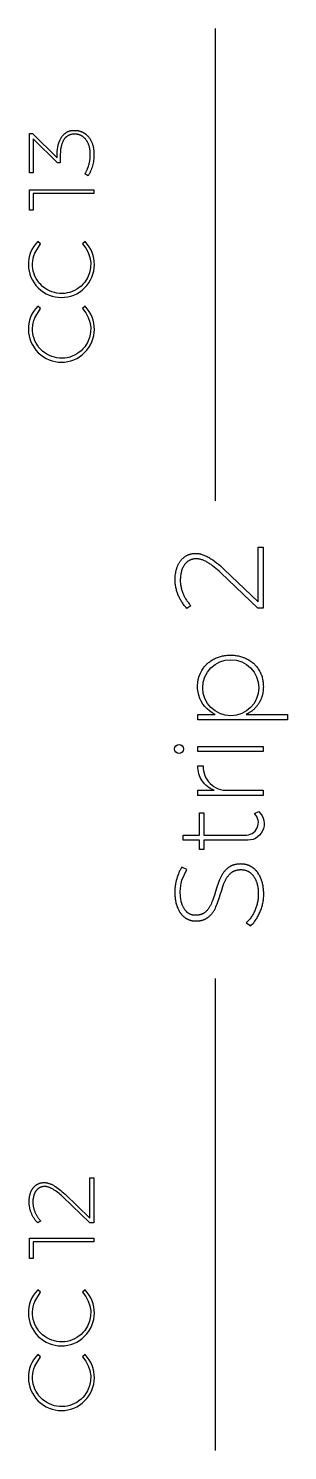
# Model space of a CAD drawing. Header units: millimetres. Extents: x 392 to 1349, y 886 to 1236.
# Drawn here: x 1041.53 to 1050.34, y 1042.16 to 1090.52 of the extents above; entities that cross this region are included whole.
import ezdxf

# ---------------------------------------------------------------- set-up
doc = ezdxf.new("R2010")
doc.units = ezdxf.units.MM
doc.header["$MEASUREMENT"] = 0
doc.layers.add('Fab 3$Electronics$ENGRAVE3', color=25, linetype='Continuous', true_color=0x996633)

msp = doc.modelspace()

# ---------------------------------------------------------------- linework, layer by layer
at = {"layer": 'Fab 3$Electronics$ENGRAVE3'}
for p, q in [((1047.877, 1090.519), (1047.877, 1074.461)), ((1047.877, 1058.218), (1047.877, 1042.16))]:
    msp.add_line(p, q, dxfattribs=at)
for points in [[(1042.667, 1086.839), (1042.677, 1086.852), (1042.687, 1086.865), (1042.697, 1086.877), (1042.707, 1086.889), (1042.718, 1086.901), (1042.729, 1086.912), (1042.74, 1086.923), (1042.751, 1086.933), (1042.762, 1086.943), (1042.774, 1086.952), (1042.786, 1086.961), (1042.798, 1086.97), (1042.81, 1086.978), (1042.823, 1086.986), (1042.836, 1086.994), (1042.849, 1087), (1042.862, 1087.007), (1042.875, 1087.013), (1042.889, 1087.019), (1042.903, 1087.024), (1042.917, 1087.029), (1042.931, 1087.033), (1042.946, 1087.037), (1042.96, 1087.041), (1042.975, 1087.044), (1042.991, 1087.047), (1043.006, 1087.049), (1043.022, 1087.051), (1043.038, 1087.053), (1043.054, 1087.054), (1043.07, 1087.054), (1043.086, 1087.054), (1043.111, 1087.054), (1043.135, 1087.053), (1043.159, 1087.051), (1043.182, 1087.048), (1043.194, 1087.047), (1043.205, 1087.045), (1043.217, 1087.043), (1043.228, 1087.04), (1043.239, 1087.038), (1043.251, 1087.035), (1043.262, 1087.032), (1043.273, 1087.029), (1043.284, 1087.026), (1043.294, 1087.023), (1043.305, 1087.019), (1043.316, 1087.015), (1043.326, 1087.011), (1043.337, 1087.007), (1043.347, 1087.003), (1043.358, 1086.998), (1043.368, 1086.993), (1043.378, 1086.988), (1043.388, 1086.983), (1043.398, 1086.978), (1043.408, 1086.972), (1043.418, 1086.966), (1043.427, 1086.96), (1043.437, 1086.954), (1043.446, 1086.948), (1043.456, 1086.941), (1043.465, 1086.935), (1043.474, 1086.928), (1043.483, 1086.921), (1043.492, 1086.914), (1043.501, 1086.906), (1043.509, 1086.899), (1043.518, 1086.891), (1043.526, 1086.883), (1043.534, 1086.875), (1043.542, 1086.867), (1043.55, 1086.858), (1043.558, 1086.85), (1043.566, 1086.841), (1043.573, 1086.832), (1043.58, 1086.823), (1043.588, 1086.814), (1043.595, 1086.805), (1043.602, 1086.795), (1043.615, 1086.775), (1043.628, 1086.755), (1043.641, 1086.734), (1043.653, 1086.712), (1043.664, 1086.69), (1043.675, 1086.666), (1043.685, 1086.643), (1043.695, 1086.618), (1043.704, 1086.594), (1043.712, 1086.568), (1043.719, 1086.543), (1043.726, 1086.516), (1043.733, 1086.49), (1043.738, 1086.462), (1043.743, 1086.434), (1043.747, 1086.406), (1043.751, 1086.377), (1043.754, 1086.348), (1043.756, 1086.318), (1043.758, 1086.287), (1043.759, 1086.257), (1043.759, 1086.225), (1043.758, 1086.177), (1043.756, 1086.13), (1043.752, 1086.082), (1043.746, 1086.035), (1043.739, 1085.987), (1043.729, 1085.94), (1043.719, 1085.892), (1043.706, 1085.845), (1043.692, 1085.798), (1043.677, 1085.753), (1043.661, 1085.709), (1043.652, 1085.688), (1043.643, 1085.667), (1043.634, 1085.646), (1043.625, 1085.626), (1043.615, 1085.606), (1043.605, 1085.586), (1043.595, 1085.567), (1043.584, 1085.548), (1043.573, 1085.53), (1043.562, 1085.512), (1043.449, 1085.574), (1043.46, 1085.591), (1043.47, 1085.608), (1043.48, 1085.625), (1043.49, 1085.642), (1043.499, 1085.66), (1043.508, 1085.678), (1043.517, 1085.697), (1043.525, 1085.715), (1043.534, 1085.734), (1043.542, 1085.754), (1043.557, 1085.793), (1043.571, 1085.834), (1043.584, 1085.876), (1043.59, 1085.898), (1043.596, 1085.919), (1043.601, 1085.94), (1043.606, 1085.962), (1043.61, 1085.983), (1043.615, 1086.005), (1043.618, 1086.026), (1043.622, 1086.048), (1043.625, 1086.07), (1043.627, 1086.091), (1043.629, 1086.113), (1043.631, 1086.135), (1043.632, 1086.156), (1043.633, 1086.178), (1043.634, 1086.2), (1043.634, 1086.222), (1043.634, 1086.262), (1043.632, 1086.301), (1043.629, 1086.339), (1043.625, 1086.376), (1043.622, 1086.394), (1043.62, 1086.412), (1043.617, 1086.43), (1043.613, 1086.447), (1043.61, 1086.464), (1043.606, 1086.481), (1043.602, 1086.497), (1043.597, 1086.513), (1043.593, 1086.529), (1043.588, 1086.545), (1043.582, 1086.561), (1043.577, 1086.576), (1043.571, 1086.591), (1043.565, 1086.605), (1043.558, 1086.62), (1043.551, 1086.634), (1043.544, 1086.647), (1043.537, 1086.661), (1043.529, 1086.674), (1043.521, 1086.687), (1043.513, 1086.7), (1043.505, 1086.713), (1043.496, 1086.725), (1043.487, 1086.737), (1043.478, 1086.748), (1043.468, 1086.76), (1043.459, 1086.771), (1043.449, 1086.781), (1043.439, 1086.791), (1043.429, 1086.801), (1043.418, 1086.811), (1043.408, 1086.82), (1043.397, 1086.828), (1043.386, 1086.837), (1043.375, 1086.845), (1043.364, 1086.852), (1043.352, 1086.859), (1043.34, 1086.866), (1043.329, 1086.873), (1043.316, 1086.879), (1043.304, 1086.885), (1043.292, 1086.89), (1043.279, 1086.895), (1043.266, 1086.9), (1043.254, 1086.904), (1043.24, 1086.908), (1043.227, 1086.911), (1043.214, 1086.914), (1043.2, 1086.917), (1043.186, 1086.919), (1043.172, 1086.922), (1043.158, 1086.923), (1043.143, 1086.924), (1043.129, 1086.925), (1043.114, 1086.926), (1043.099, 1086.926), (1043.084, 1086.926), (1043.07, 1086.925), (1043.055, 1086.925), (1043.041, 1086.923), (1043.027, 1086.922), (1043.014, 1086.92), (1043, 1086.917), (1042.987, 1086.915), (1042.974, 1086.911), (1042.961, 1086.908), (1042.949, 1086.904), (1042.937, 1086.9), (1042.925, 1086.895), (1042.913, 1086.891), (1042.901, 1086.885), (1042.89, 1086.88), (1042.879, 1086.874), (1042.868, 1086.867), (1042.857, 1086.861), (1042.846, 1086.853), (1042.836, 1086.846), (1042.826, 1086.838), (1042.816, 1086.83), (1042.806, 1086.821), (1042.797, 1086.812), (1042.788, 1086.803), (1042.779, 1086.794), (1042.77, 1086.784), (1042.762, 1086.773), (1042.753, 1086.762), (1042.745, 1086.751), (1042.738, 1086.74), (1042.73, 1086.728), (1042.723, 1086.716), (1042.715, 1086.704), (1042.709, 1086.691), (1042.702, 1086.678), (1042.696, 1086.665), (1042.689, 1086.651), (1042.683, 1086.637), (1042.678, 1086.623), (1042.672, 1086.609), (1042.667, 1086.594), (1042.662, 1086.579), (1042.657, 1086.564), (1042.653, 1086.548), (1042.649, 1086.532), (1042.645, 1086.516), (1042.641, 1086.499), (1042.638, 1086.482), (1042.631, 1086.448), (1042.626, 1086.412), (1042.622, 1086.375), (1042.618, 1086.337), (1042.616, 1086.298), (1042.614, 1086.257), (1042.614, 1086.216), (1042.614, 1085.953), (1042.514, 1085.953), (1041.691, 1086.767), (1041.691, 1085.612), (1041.562, 1085.612), (1041.562, 1086.942), (1041.663, 1086.942), (1042.504, 1086.116), (1042.508, 1086.256, -0.151558)], [(1041.744, 1082.877), (1041.944, 1083.193), (1041.844, 1083.271, 2.359226), (1043.456, 1083.274), (1043.365, 1083.193, -1.864699)], [(1041.744, 1080.677), (1041.944, 1080.993), (1041.844, 1081.071, 2.359226), (1043.456, 1081.074), (1043.365, 1080.993, -1.864699)], [(1047.431, 1068.689), (1047.449, 1068.719), (1047.468, 1068.749), (1047.488, 1068.777), (1047.509, 1068.805), (1047.52, 1068.818), (1047.531, 1068.832), (1047.542, 1068.845), (1047.554, 1068.858), (1047.565, 1068.87), (1047.577, 1068.883), (1047.589, 1068.895), (1047.602, 1068.907), (1047.614, 1068.919), (1047.627, 1068.931), (1047.64, 1068.942), (1047.653, 1068.953), (1047.68, 1068.975), (1047.708, 1068.996), (1047.736, 1069.016), (1047.766, 1069.035), (1047.796, 1069.054), (1047.828, 1069.071), (1047.86, 1069.088), (1047.892, 1069.103), (1047.925, 1069.117), (1047.959, 1069.131), (1047.993, 1069.143), (1048.028, 1069.154), (1048.063, 1069.164), (1048.099, 1069.173), (1048.136, 1069.181), (1048.173, 1069.188), (1048.21, 1069.194), (1048.248, 1069.199), (1048.287, 1069.203), (1048.326, 1069.205), (1048.366, 1069.207), (1048.406, 1069.208), (1048.446, 1069.207), (1048.485, 1069.205), (1048.524, 1069.203), (1048.562, 1069.199), (1048.6, 1069.194), (1048.637, 1069.188), (1048.673, 1069.181), (1048.709, 1069.173), (1048.745, 1069.164), (1048.78, 1069.154), (1048.815, 1069.143), (1048.849, 1069.131), (1048.882, 1069.117), (1048.915, 1069.103), (1048.948, 1069.088), (1048.98, 1069.071), (1049.011, 1069.054), (1049.042, 1069.035), (1049.071, 1069.016), (1049.1, 1068.996), (1049.128, 1068.975), (1049.155, 1068.954), (1049.181, 1068.931), (1049.194, 1068.92), (1049.206, 1068.908), (1049.218, 1068.896), (1049.23, 1068.884), (1049.242, 1068.871), (1049.254, 1068.859), (1049.265, 1068.846), (1049.277, 1068.833), (1049.298, 1068.806), (1049.319, 1068.779), (1049.339, 1068.75), (1049.358, 1068.721), (1049.377, 1068.691), (1049.386, 1068.676), (1049.394, 1068.661), (1049.402, 1068.645), (1049.41, 1068.629), (1049.418, 1068.614), (1049.425, 1068.598), (1049.432, 1068.582), (1049.439, 1068.565), (1049.446, 1068.549), (1049.452, 1068.533), (1049.464, 1068.499), (1049.475, 1068.465), (1049.484, 1068.431), (1049.492, 1068.396), (1049.5, 1068.36), (1049.506, 1068.324), (1049.511, 1068.288), (1049.515, 1068.251), (1049.518, 1068.213), (1049.519, 1068.175), (1049.52, 1068.136), (1049.519, 1068.096), (1049.517, 1068.057), (1049.514, 1068.018), (1049.51, 1067.979), (1049.505, 1067.941), (1049.498, 1067.904), (1049.494, 1067.886), (1049.49, 1067.868), (1049.486, 1067.85), (1049.481, 1067.832), (1049.476, 1067.814), (1049.47, 1067.797), (1049.465, 1067.779), (1049.459, 1067.762), (1049.453, 1067.745), (1049.446, 1067.728), (1049.439, 1067.711), (1049.432, 1067.694), (1049.425, 1067.678), (1049.417, 1067.662), (1049.409, 1067.645), (1049.4, 1067.629), (1049.392, 1067.613), (1049.383, 1067.598), (1049.374, 1067.582), (1049.364, 1067.567), (1049.354, 1067.552), (1049.344, 1067.537), (1049.334, 1067.522), (1049.323, 1067.507), (1049.312, 1067.493), (1049.301, 1067.479), (1049.29, 1067.465), (1049.279, 1067.451), (1049.267, 1067.438), (1049.255, 1067.425), (1049.243, 1067.412), (1049.231, 1067.399), (1049.218, 1067.387), (1049.205, 1067.374), (1049.192, 1067.362), (1049.179, 1067.351), (1049.165, 1067.339), (1049.152, 1067.328), (1049.138, 1067.317), (1049.123, 1067.306), (1049.109, 1067.295), (1049.094, 1067.285), (1049.079, 1067.275), (1049.064, 1067.265), (1049.033, 1067.245), (1049.002, 1067.227), (1048.969, 1067.21), (1048.935, 1067.193), (1050.343, 1067.193), (1050.343, 1067.014), (1047.292, 1067.014), (1047.292, 1067.193), (1047.877, 1067.193, -0.441654)], [(1047.439, 1064.929, -0.144787), (1047.288, 1065.439), (1047.471, 1065.439, 0.435043), (1048.312, 1064.612), (1049.515, 1064.612), (1049.515, 1064.432), (1047.292, 1064.432), (1047.292, 1064.612), (1047.851, 1064.612, -0.153652)], [(1049.362, 1063.89, -0.750475), (1048.901, 1062.922), (1047.501, 1062.922), (1047.501, 1062.597), (1047.348, 1062.597), (1047.348, 1062.922), (1046.797, 1062.922), (1046.797, 1063.092), (1047.348, 1063.092), (1047.348, 1063.848), (1047.501, 1063.848), (1047.501, 1063.092), (1048.88, 1063.092, 0.724121), (1049.217, 1063.822)], [(1041.744, 1047.227), (1041.944, 1047.543), (1041.844, 1047.621, 2.359226), (1043.456, 1047.624), (1043.365, 1047.543, -1.864699)], [(1041.744, 1045.027), (1041.944, 1045.343), (1041.844, 1045.421, 2.359226), (1043.456, 1045.424), (1043.365, 1045.343, -1.864699)]]:
    msp.add_lwpolyline(points, format="xyb", close=True, dxfattribs=at)
for points in [[(1041.562, 1084.344), (1041.562, 1085.033), (1043.75, 1085.033), (1043.75, 1084.905), (1041.691, 1084.905), (1041.691, 1084.344)], [(1049.341, 1072.882), (1049.515, 1072.882), (1049.515, 1070.804), (1049.332, 1070.808), (1048.077, 1072.007), (1048.021, 1072.061), (1047.965, 1072.112), (1047.908, 1072.16), (1047.852, 1072.205), (1047.796, 1072.248), (1047.74, 1072.287), (1047.713, 1072.306), (1047.685, 1072.323), (1047.657, 1072.341), (1047.629, 1072.357), (1047.602, 1072.372), (1047.575, 1072.387), (1047.548, 1072.4), (1047.522, 1072.413), (1047.496, 1072.424), (1047.471, 1072.435), (1047.447, 1072.444), (1047.422, 1072.453), (1047.399, 1072.46), (1047.375, 1072.467), (1047.364, 1072.47), (1047.352, 1072.472), (1047.341, 1072.475), (1047.33, 1072.477), (1047.319, 1072.479), (1047.308, 1072.48), (1047.297, 1072.482), (1047.287, 1072.483), (1047.276, 1072.484), (1047.266, 1072.484), (1047.255, 1072.485), (1047.245, 1072.485), (1047.229, 1072.485), (1047.214, 1072.484), (1047.198, 1072.483), (1047.183, 1072.482), (1047.168, 1072.48), (1047.153, 1072.478), (1047.138, 1072.475), (1047.124, 1072.473), (1047.11, 1072.469), (1047.096, 1072.466), (1047.082, 1072.461), (1047.068, 1072.457), (1047.055, 1072.452), (1047.042, 1072.447), (1047.029, 1072.441), (1047.016, 1072.435), (1047.004, 1072.429), (1046.992, 1072.422), (1046.98, 1072.415), (1046.968, 1072.407), (1046.956, 1072.399), (1046.945, 1072.391), (1046.933, 1072.382), (1046.922, 1072.373), (1046.912, 1072.364), (1046.901, 1072.354), (1046.891, 1072.344), (1046.88, 1072.333), (1046.87, 1072.322), (1046.861, 1072.311), (1046.851, 1072.299), (1046.842, 1072.287), (1046.833, 1072.274), (1046.824, 1072.261), (1046.816, 1072.248), (1046.807, 1072.235), (1046.8, 1072.221), (1046.792, 1072.207), (1046.785, 1072.193), (1046.778, 1072.178), (1046.771, 1072.164), (1046.764, 1072.149), (1046.758, 1072.133), (1046.752, 1072.118), (1046.747, 1072.102), (1046.741, 1072.086), (1046.736, 1072.069), (1046.732, 1072.052), (1046.727, 1072.035), (1046.723, 1072.018), (1046.719, 1072), (1046.715, 1071.983), (1046.712, 1071.964), (1046.709, 1071.946), (1046.704, 1071.908), (1046.7, 1071.87), (1046.697, 1071.83), (1046.695, 1071.789), (1046.695, 1071.747), (1046.695, 1071.719), (1046.696, 1071.691), (1046.698, 1071.663), (1046.701, 1071.635), (1046.704, 1071.607), (1046.708, 1071.579), (1046.713, 1071.551), (1046.719, 1071.523), (1046.725, 1071.495), (1046.732, 1071.467), (1046.74, 1071.439), (1046.749, 1071.41), (1046.758, 1071.382), (1046.768, 1071.353), (1046.779, 1071.325), (1046.791, 1071.296), (1046.803, 1071.268), (1046.816, 1071.24), (1046.829, 1071.213), (1046.843, 1071.185), (1046.858, 1071.159), (1046.873, 1071.132), (1046.889, 1071.106), (1046.905, 1071.08), (1046.922, 1071.055), (1046.94, 1071.03), (1046.958, 1071.006), (1046.977, 1070.982), (1046.996, 1070.958), (1047.016, 1070.934), (1047.036, 1070.912), (1047.057, 1070.889), (1046.917, 1070.799), (1046.893, 1070.824), (1046.871, 1070.849), (1046.849, 1070.875), (1046.828, 1070.901), (1046.807, 1070.928), (1046.787, 1070.955), (1046.768, 1070.982), (1046.75, 1071.01), (1046.732, 1071.038), (1046.714, 1071.067), (1046.698, 1071.096), (1046.682, 1071.126), (1046.666, 1071.156), (1046.652, 1071.187), (1046.638, 1071.218), (1046.624, 1071.25), (1046.612, 1071.281), (1046.6, 1071.313), (1046.589, 1071.345), (1046.579, 1071.377), (1046.569, 1071.409), (1046.561, 1071.441), (1046.553, 1071.473), (1046.546, 1071.505), (1046.54, 1071.537), (1046.534, 1071.569), (1046.53, 1071.602), (1046.526, 1071.634), (1046.523, 1071.666), (1046.521, 1071.699), (1046.52, 1071.731), (1046.52, 1071.764), (1046.52, 1071.815), (1046.523, 1071.866), (1046.526, 1071.914), (1046.532, 1071.962), (1046.535, 1071.985), (1046.538, 1072.008), (1046.542, 1072.031), (1046.547, 1072.053), (1046.551, 1072.075), (1046.556, 1072.096), (1046.562, 1072.117), (1046.568, 1072.138), (1046.574, 1072.159), (1046.581, 1072.179), (1046.587, 1072.199), (1046.595, 1072.218), (1046.602, 1072.237), (1046.611, 1072.256), (1046.619, 1072.275), (1046.628, 1072.293), (1046.637, 1072.31), (1046.647, 1072.328), (1046.656, 1072.345), (1046.667, 1072.362), (1046.677, 1072.378), (1046.689, 1072.394), (1046.7, 1072.41), (1046.712, 1072.425), (1046.724, 1072.44), (1046.736, 1072.455), (1046.749, 1072.469), (1046.762, 1072.482), (1046.775, 1072.495), (1046.788, 1072.508), (1046.802, 1072.52), (1046.816, 1072.532), (1046.83, 1072.543), (1046.845, 1072.553), (1046.859, 1072.564), (1046.874, 1072.573), (1046.89, 1072.583), (1046.905, 1072.591), (1046.921, 1072.6), (1046.937, 1072.608), (1046.953, 1072.615), (1046.97, 1072.622), (1046.986, 1072.628), (1047.003, 1072.634), (1047.021, 1072.64), (1047.038, 1072.645), (1047.056, 1072.649), (1047.074, 1072.653), (1047.093, 1072.657), (1047.111, 1072.66), (1047.13, 1072.662), (1047.149, 1072.665), (1047.168, 1072.666), (1047.188, 1072.667), (1047.208, 1072.668), (1047.228, 1072.668), (1047.24, 1072.668), (1047.253, 1072.668), (1047.265, 1072.667), (1047.278, 1072.666), (1047.291, 1072.665), (1047.304, 1072.663), (1047.317, 1072.661), (1047.33, 1072.659), (1047.343, 1072.657), (1047.356, 1072.654), (1047.369, 1072.651), (1047.383, 1072.648), (1047.396, 1072.644), (1047.41, 1072.641), (1047.438, 1072.632), (1047.466, 1072.623), (1047.494, 1072.612), (1047.523, 1072.6), (1047.553, 1072.587), (1047.582, 1072.573), (1047.613, 1072.557), (1047.643, 1072.541), (1047.674, 1072.523), (1047.705, 1072.505), (1047.737, 1072.485), (1047.8, 1072.444), (1047.863, 1072.4), (1047.927, 1072.352), (1047.992, 1072.3), (1048.057, 1072.246), (1048.122, 1072.188), (1048.188, 1072.126), (1049.341, 1071.017)], [(1047.292, 1065.926), (1047.292, 1066.101), (1049.515, 1066.101), (1049.515, 1065.926)], [(1046.75, 1061.552), (1046.912, 1061.923), (1046.75, 1062.004), (1046.736, 1061.983), (1046.723, 1061.961), (1046.71, 1061.938), (1046.698, 1061.915), (1046.685, 1061.892), (1046.673, 1061.868), (1046.662, 1061.844), (1046.65, 1061.819), (1046.64, 1061.794), (1046.629, 1061.768), (1046.609, 1061.716), (1046.59, 1061.661), (1046.573, 1061.605), (1046.558, 1061.548), (1046.544, 1061.491), (1046.533, 1061.434), (1046.528, 1061.406), (1046.523, 1061.377), (1046.52, 1061.349), (1046.516, 1061.321), (1046.513, 1061.292), (1046.511, 1061.264), (1046.509, 1061.236), (1046.508, 1061.207), (1046.507, 1061.179), (1046.507, 1061.151), (1046.507, 1061.115), (1046.508, 1061.079), (1046.51, 1061.044), (1046.512, 1061.01), (1046.515, 1060.976), (1046.519, 1060.942), (1046.524, 1060.909), (1046.529, 1060.877), (1046.535, 1060.845), (1046.541, 1060.814), (1046.548, 1060.783), (1046.556, 1060.753), (1046.565, 1060.723), (1046.574, 1060.693), (1046.584, 1060.665), (1046.594, 1060.636), (1046.606, 1060.609), (1046.617, 1060.582), (1046.63, 1060.556), (1046.643, 1060.531), (1046.656, 1060.506), (1046.671, 1060.483), (1046.685, 1060.46), (1046.693, 1060.449), (1046.701, 1060.438), (1046.708, 1060.427), (1046.716, 1060.417), (1046.725, 1060.406), (1046.733, 1060.396), (1046.741, 1060.386), (1046.75, 1060.377), (1046.759, 1060.367), (1046.768, 1060.358), (1046.777, 1060.349), (1046.786, 1060.34), (1046.795, 1060.331), (1046.805, 1060.323), (1046.814, 1060.314), (1046.824, 1060.306), (1046.834, 1060.298), (1046.844, 1060.291), (1046.854, 1060.283), (1046.865, 1060.276), (1046.875, 1060.269), (1046.885, 1060.262), (1046.896, 1060.256), (1046.907, 1060.249), (1046.917, 1060.243), (1046.928, 1060.238), (1046.939, 1060.232), (1046.95, 1060.227), (1046.962, 1060.222), (1046.973, 1060.217), (1046.984, 1060.212), (1046.996, 1060.208), (1047.007, 1060.203), (1047.019, 1060.2), (1047.031, 1060.196), (1047.043, 1060.192), (1047.055, 1060.189), (1047.067, 1060.186), (1047.079, 1060.184), (1047.091, 1060.181), (1047.104, 1060.179), (1047.116, 1060.177), (1047.129, 1060.175), (1047.141, 1060.173), (1047.154, 1060.172), (1047.167, 1060.171), (1047.18, 1060.17), (1047.193, 1060.17), (1047.206, 1060.169), (1047.22, 1060.169), (1047.252, 1060.17), (1047.283, 1060.171), (1047.314, 1060.174), (1047.329, 1060.175), (1047.344, 1060.177), (1047.358, 1060.179), (1047.373, 1060.181), (1047.387, 1060.184), (1047.401, 1060.187), (1047.415, 1060.19), (1047.429, 1060.193), (1047.442, 1060.197), (1047.455, 1060.201), (1047.468, 1060.205), (1047.481, 1060.209), (1047.494, 1060.214), (1047.507, 1060.218), (1047.519, 1060.223), (1047.531, 1060.229), (1047.543, 1060.234), (1047.555, 1060.24), (1047.566, 1060.246), (1047.578, 1060.252), (1047.589, 1060.259), (1047.6, 1060.266), (1047.611, 1060.273), (1047.621, 1060.28), (1047.632, 1060.287), (1047.642, 1060.295), (1047.662, 1060.311), (1047.681, 1060.327), (1047.7, 1060.344), (1047.718, 1060.361), (1047.736, 1060.379), (1047.753, 1060.397), (1047.769, 1060.416), (1047.784, 1060.435), (1047.8, 1060.454), (1047.814, 1060.474), (1047.828, 1060.494), (1047.841, 1060.515), (1047.853, 1060.536), (1047.865, 1060.558), (1047.877, 1060.58), (1047.887, 1060.602), (1047.908, 1060.65), (1047.93, 1060.701), (1047.951, 1060.756), (1047.973, 1060.815), (1048.018, 1060.945), (1048.065, 1061.091), (1048.105, 1061.221), (1048.143, 1061.337), (1048.181, 1061.439), (1048.2, 1061.486), (1048.218, 1061.528), (1048.227, 1061.549), (1048.237, 1061.569), (1048.247, 1061.588), (1048.258, 1061.607), (1048.269, 1061.626), (1048.281, 1061.644), (1048.293, 1061.662), (1048.305, 1061.679), (1048.318, 1061.696), (1048.331, 1061.713), (1048.345, 1061.729), (1048.359, 1061.745), (1048.374, 1061.76), (1048.389, 1061.775), (1048.405, 1061.789), (1048.421, 1061.804), (1048.429, 1061.81), (1048.437, 1061.817), (1048.446, 1061.823), (1048.455, 1061.83), (1048.463, 1061.836), (1048.472, 1061.841), (1048.482, 1061.847), (1048.491, 1061.852), (1048.5, 1061.857), (1048.51, 1061.862), (1048.52, 1061.867), (1048.53, 1061.871), (1048.54, 1061.875), (1048.55, 1061.879), (1048.56, 1061.883), (1048.571, 1061.887), (1048.581, 1061.89), (1048.592, 1061.893), (1048.603, 1061.896), (1048.614, 1061.899), (1048.626, 1061.901), (1048.637, 1061.904), (1048.649, 1061.906), (1048.661, 1061.908), (1048.672, 1061.909), (1048.685, 1061.911), (1048.697, 1061.912), (1048.709, 1061.913), (1048.722, 1061.914), (1048.734, 1061.914), (1048.76, 1061.915), (1048.777, 1061.914), (1048.793, 1061.914), (1048.81, 1061.913), (1048.826, 1061.911), (1048.841, 1061.909), (1048.857, 1061.907), (1048.873, 1061.904), (1048.888, 1061.9), (1048.903, 1061.897), (1048.918, 1061.892), (1048.932, 1061.888), (1048.946, 1061.883), (1048.961, 1061.877), (1048.975, 1061.871), (1048.988, 1061.865), (1049.002, 1061.858), (1049.015, 1061.851), (1049.028, 1061.843), (1049.041, 1061.835), (1049.054, 1061.826), (1049.066, 1061.817), (1049.078, 1061.808), (1049.09, 1061.798), (1049.102, 1061.787), (1049.114, 1061.776), (1049.125, 1061.765), (1049.136, 1061.754), (1049.147, 1061.741), (1049.158, 1061.729), (1049.169, 1061.716), (1049.179, 1061.702), (1049.189, 1061.688), (1049.199, 1061.674), (1049.208, 1061.659), (1049.218, 1061.645), (1049.227, 1061.629), (1049.235, 1061.614), (1049.243, 1061.598), (1049.251, 1061.582), (1049.259, 1061.565), (1049.266, 1061.548), (1049.273, 1061.531), (1049.28, 1061.514), (1049.287, 1061.496), (1049.293, 1061.478), (1049.298, 1061.459), (1049.304, 1061.441), (1049.309, 1061.422), (1049.314, 1061.402), (1049.318, 1061.383), (1049.323, 1061.363), (1049.327, 1061.342), (1049.333, 1061.301), (1049.339, 1061.258), (1049.343, 1061.214), (1049.347, 1061.168), (1049.348, 1061.122), (1049.349, 1061.074), (1049.349, 1061.041), (1049.347, 1061.008), (1049.345, 1060.975), (1049.342, 1060.942), (1049.338, 1060.908), (1049.334, 1060.875), (1049.328, 1060.842), (1049.322, 1060.809), (1049.315, 1060.776), (1049.307, 1060.743), (1049.298, 1060.71), (1049.288, 1060.677), (1049.277, 1060.644), (1049.266, 1060.611), (1049.253, 1060.578), (1049.24, 1060.545), (1049.226, 1060.512), (1049.212, 1060.48), (1049.196, 1060.448), (1049.181, 1060.418), (1049.164, 1060.388), (1049.147, 1060.358), (1049.129, 1060.33), (1049.111, 1060.301), (1049.091, 1060.274), (1049.072, 1060.247), (1049.051, 1060.221), (1049.03, 1060.196), (1049.008, 1060.171), (1048.986, 1060.147), (1048.963, 1060.124), (1048.939, 1060.101), (1049.097, 1060.007), (1049.122, 1060.032), (1049.145, 1060.057), (1049.168, 1060.084), (1049.191, 1060.111), (1049.212, 1060.138), (1049.234, 1060.167), (1049.254, 1060.196), (1049.274, 1060.226), (1049.294, 1060.256), (1049.313, 1060.287), (1049.331, 1060.319), (1049.349, 1060.352), (1049.366, 1060.385), (1049.382, 1060.419), (1049.398, 1060.454), (1049.413, 1060.489), (1049.428, 1060.525), (1049.441, 1060.561), (1049.454, 1060.597), (1049.465, 1060.633), (1049.476, 1060.669), (1049.486, 1060.705), (1049.495, 1060.741), (1049.503, 1060.777), (1049.51, 1060.814), (1049.516, 1060.85), (1049.521, 1060.886), (1049.525, 1060.923), (1049.528, 1060.959), (1049.531, 1060.996), (1049.532, 1061.033), (1049.533, 1061.07), (1049.532, 1061.108), (1049.531, 1061.146), (1049.529, 1061.184), (1049.527, 1061.221), (1049.523, 1061.257), (1049.519, 1061.292), (1049.514, 1061.327), (1049.509, 1061.362), (1049.502, 1061.396), (1049.495, 1061.429), (1049.487, 1061.462), (1049.479, 1061.494), (1049.469, 1061.525), (1049.459, 1061.556), (1049.448, 1061.586), (1049.437, 1061.616), (1049.424, 1061.645), (1049.411, 1061.673), (1049.398, 1061.7), (1049.383, 1061.726), (1049.369, 1061.752), (1049.353, 1061.777), (1049.337, 1061.801), (1049.329, 1061.812), (1049.32, 1061.824), (1049.312, 1061.835), (1049.303, 1061.846), (1049.294, 1061.857), (1049.285, 1061.868), (1049.276, 1061.878), (1049.266, 1061.888), (1049.257, 1061.898), (1049.247, 1061.908), (1049.237, 1061.917), (1049.227, 1061.927), (1049.217, 1061.936), (1049.206, 1061.945), (1049.196, 1061.954), (1049.185, 1061.962), (1049.174, 1061.97), (1049.163, 1061.979), (1049.152, 1061.986), (1049.141, 1061.994), (1049.13, 1062.001), (1049.118, 1062.009), (1049.107, 1062.015), (1049.095, 1062.022), (1049.083, 1062.028), (1049.072, 1062.035), (1049.06, 1062.04), (1049.048, 1062.046), (1049.035, 1062.051), (1049.023, 1062.057), (1049.011, 1062.061), (1048.998, 1062.066), (1048.986, 1062.07), (1048.973, 1062.075), (1048.96, 1062.078), (1048.947, 1062.082), (1048.934, 1062.085), (1048.921, 1062.089), (1048.908, 1062.091), (1048.895, 1062.094), (1048.881, 1062.096), (1048.868, 1062.099), (1048.854, 1062.1), (1048.84, 1062.102), (1048.827, 1062.103), (1048.813, 1062.105), (1048.799, 1062.105), (1048.784, 1062.106), (1048.77, 1062.106), (1048.756, 1062.107), (1048.723, 1062.106), (1048.691, 1062.105), (1048.66, 1062.102), (1048.645, 1062.1), (1048.63, 1062.099), (1048.615, 1062.096), (1048.6, 1062.094), (1048.586, 1062.091), (1048.571, 1062.089), (1048.557, 1062.085), (1048.543, 1062.082), (1048.529, 1062.078), (1048.516, 1062.075), (1048.502, 1062.07), (1048.489, 1062.066), (1048.476, 1062.061), (1048.463, 1062.057), (1048.451, 1062.051), (1048.438, 1062.046), (1048.426, 1062.04), (1048.414, 1062.035), (1048.402, 1062.028), (1048.391, 1062.022), (1048.379, 1062.015), (1048.368, 1062.009), (1048.357, 1062.001), (1048.346, 1061.994), (1048.335, 1061.986), (1048.325, 1061.979), (1048.304, 1061.962), (1048.285, 1061.946), (1048.265, 1061.928), (1048.247, 1061.911), (1048.229, 1061.893), (1048.211, 1061.874), (1048.195, 1061.855), (1048.179, 1061.836), (1048.163, 1061.816), (1048.148, 1061.795), (1048.134, 1061.774), (1048.121, 1061.753), (1048.108, 1061.731), (1048.096, 1061.709), (1048.084, 1061.686), (1048.073, 1061.663), (1048.052, 1061.614), (1048.03, 1061.562), (1048.008, 1061.506), (1047.987, 1061.446), (1047.943, 1061.316), (1047.898, 1061.172), (1047.856, 1061.043), (1047.817, 1060.927), (1047.778, 1060.826), (1047.76, 1060.781), (1047.742, 1060.739), (1047.733, 1060.719), (1047.724, 1060.7), (1047.714, 1060.681), (1047.704, 1060.662), (1047.693, 1060.644), (1047.681, 1060.626), (1047.67, 1060.609), (1047.658, 1060.592), (1047.645, 1060.575), (1047.632, 1060.559), (1047.618, 1060.543), (1047.604, 1060.528), (1047.59, 1060.513), (1047.575, 1060.498), (1047.56, 1060.484), (1047.544, 1060.47), (1047.536, 1060.463), (1047.528, 1060.457), (1047.519, 1060.451), (1047.511, 1060.444), (1047.502, 1060.439), (1047.493, 1060.433), (1047.484, 1060.428), (1047.475, 1060.422), (1047.466, 1060.417), (1047.456, 1060.413), (1047.447, 1060.408), (1047.437, 1060.404), (1047.427, 1060.4), (1047.417, 1060.396), (1047.407, 1060.392), (1047.397, 1060.388), (1047.386, 1060.385), (1047.376, 1060.382), (1047.365, 1060.379), (1047.354, 1060.376), (1047.343, 1060.374), (1047.332, 1060.372), (1047.32, 1060.37), (1047.309, 1060.368), (1047.297, 1060.366), (1047.285, 1060.365), (1047.273, 1060.364), (1047.261, 1060.363), (1047.249, 1060.362), (1047.236, 1060.362), (1047.211, 1060.361), (1047.196, 1060.361), (1047.182, 1060.362), (1047.168, 1060.363), (1047.154, 1060.365), (1047.14, 1060.366), (1047.126, 1060.369), (1047.113, 1060.371), (1047.1, 1060.375), (1047.086, 1060.378), (1047.074, 1060.382), (1047.061, 1060.386), (1047.048, 1060.391), (1047.036, 1060.396), (1047.024, 1060.402), (1047.012, 1060.408), (1047, 1060.415), (1046.988, 1060.421), (1046.977, 1060.429), (1046.965, 1060.436), (1046.954, 1060.445), (1046.943, 1060.453), (1046.933, 1060.462), (1046.922, 1060.471), (1046.912, 1060.481), (1046.902, 1060.491), (1046.892, 1060.502), (1046.882, 1060.513), (1046.872, 1060.525), (1046.863, 1060.536), (1046.854, 1060.549), (1046.844, 1060.561), (1046.836, 1060.575), (1046.827, 1060.588), (1046.818, 1060.602), (1046.81, 1060.616), (1046.803, 1060.63), (1046.795, 1060.645), (1046.788, 1060.66), (1046.781, 1060.675), (1046.774, 1060.69), (1046.767, 1060.706), (1046.761, 1060.722), (1046.755, 1060.738), (1046.75, 1060.754), (1046.744, 1060.771), (1046.739, 1060.788), (1046.734, 1060.806), (1046.73, 1060.823), (1046.726, 1060.841), (1046.722, 1060.859), (1046.715, 1060.896), (1046.708, 1060.934), (1046.704, 1060.974), (1046.7, 1061.014), (1046.697, 1061.056), (1046.695, 1061.098), (1046.695, 1061.142), (1046.696, 1061.192), (1046.698, 1061.243), (1046.703, 1061.294), (1046.709, 1061.345), (1046.716, 1061.396), (1046.726, 1061.448), (1046.737, 1061.5)], [(1043.622, 1051.43), (1043.75, 1051.43), (1043.75, 1049.906), (1043.615, 1049.909), (1042.695, 1050.788), (1042.654, 1050.828), (1042.613, 1050.865), (1042.571, 1050.901), (1042.53, 1050.934), (1042.489, 1050.965), (1042.448, 1050.994), (1042.428, 1051.007), (1042.407, 1051.02), (1042.387, 1051.033), (1042.367, 1051.045), (1042.347, 1051.056), (1042.327, 1051.067), (1042.307, 1051.077), (1042.288, 1051.086), (1042.269, 1051.094), (1042.251, 1051.102), (1042.233, 1051.109), (1042.215, 1051.115), (1042.197, 1051.121), (1042.18, 1051.126), (1042.172, 1051.128), (1042.164, 1051.13), (1042.155, 1051.131), (1042.147, 1051.133), (1042.139, 1051.134), (1042.131, 1051.136), (1042.123, 1051.137), (1042.115, 1051.137), (1042.108, 1051.138), (1042.1, 1051.138), (1042.093, 1051.139), (1042.085, 1051.139), (1042.073, 1051.139), (1042.062, 1051.138), (1042.051, 1051.138), (1042.039, 1051.137), (1042.028, 1051.135), (1042.017, 1051.134), (1042.007, 1051.132), (1041.996, 1051.13), (1041.986, 1051.127), (1041.975, 1051.125), (1041.965, 1051.122), (1041.955, 1051.118), (1041.946, 1051.115), (1041.936, 1051.111), (1041.927, 1051.107), (1041.917, 1051.102), (1041.908, 1051.098), (1041.899, 1051.093), (1041.89, 1051.088), (1041.881, 1051.082), (1041.873, 1051.076), (1041.865, 1051.07), (1041.856, 1051.064), (1041.848, 1051.057), (1041.84, 1051.05), (1041.833, 1051.043), (1041.825, 1051.035), (1041.818, 1051.027), (1041.81, 1051.019), (1041.803, 1051.011), (1041.796, 1051.002), (1041.789, 1050.993), (1041.783, 1050.984), (1041.776, 1050.975), (1041.77, 1050.965), (1041.764, 1050.955), (1041.758, 1050.945), (1041.753, 1050.935), (1041.747, 1050.925), (1041.742, 1050.914), (1041.737, 1050.903), (1041.732, 1050.892), (1041.728, 1050.881), (1041.724, 1050.869), (1041.719, 1050.858), (1041.715, 1050.846), (1041.712, 1050.834), (1041.708, 1050.822), (1041.705, 1050.809), (1041.702, 1050.796), (1041.699, 1050.784), (1041.697, 1050.77), (1041.694, 1050.757), (1041.692, 1050.744), (1041.688, 1050.716), (1041.685, 1050.688), (1041.683, 1050.658), (1041.682, 1050.628), (1041.681, 1050.597), (1041.682, 1050.577), (1041.682, 1050.557), (1041.684, 1050.536), (1041.686, 1050.516), (1041.688, 1050.495), (1041.691, 1050.475), (1041.695, 1050.454), (1041.699, 1050.434), (1041.704, 1050.413), (1041.709, 1050.392), (1041.715, 1050.371), (1041.721, 1050.351), (1041.728, 1050.33), (1041.735, 1050.309), (1041.743, 1050.288), (1041.752, 1050.267), (1041.761, 1050.246), (1041.77, 1050.226), (1041.78, 1050.206), (1041.79, 1050.186), (1041.801, 1050.166), (1041.812, 1050.147), (1041.824, 1050.128), (1041.836, 1050.109), (1041.848, 1050.09), (1041.861, 1050.072), (1041.874, 1050.054), (1041.888, 1050.036), (1041.902, 1050.019), (1041.917, 1050.002), (1041.932, 1049.985), (1041.947, 1049.968), (1041.844, 1049.903), (1041.827, 1049.921), (1041.811, 1049.939), (1041.795, 1049.958), (1041.779, 1049.977), (1041.764, 1049.997), (1041.749, 1050.017), (1041.735, 1050.037), (1041.722, 1050.057), (1041.708, 1050.078), (1041.696, 1050.099), (1041.684, 1050.121), (1041.672, 1050.142), (1041.661, 1050.165), (1041.65, 1050.187), (1041.64, 1050.21), (1041.63, 1050.233), (1041.62, 1050.256), (1041.612, 1050.279), (1041.604, 1050.303), (1041.596, 1050.326), (1041.589, 1050.35), (1041.583, 1050.373), (1041.577, 1050.397), (1041.572, 1050.42), (1041.568, 1050.444), (1041.564, 1050.467), (1041.561, 1050.491), (1041.558, 1050.515), (1041.556, 1050.539), (1041.554, 1050.562), (1041.553, 1050.586), (1041.553, 1050.61), (1041.554, 1050.648), (1041.555, 1050.685), (1041.558, 1050.72), (1041.562, 1050.755), (1041.564, 1050.772), (1041.567, 1050.789), (1041.57, 1050.806), (1041.573, 1050.822), (1041.576, 1050.838), (1041.58, 1050.854), (1041.584, 1050.869), (1041.588, 1050.885), (1041.593, 1050.9), (1041.598, 1050.914), (1041.603, 1050.929), (1041.608, 1050.943), (1041.614, 1050.957), (1041.62, 1050.971), (1041.626, 1050.985), (1041.632, 1050.998), (1041.639, 1051.011), (1041.646, 1051.024), (1041.653, 1051.036), (1041.661, 1051.048), (1041.669, 1051.06), (1041.677, 1051.072), (1041.685, 1051.084), (1041.694, 1051.095), (1041.703, 1051.106), (1041.712, 1051.117), (1041.721, 1051.127), (1041.731, 1051.137), (1041.74, 1051.146), (1041.75, 1051.156), (1041.76, 1051.165), (1041.77, 1051.173), (1041.781, 1051.181), (1041.791, 1051.189), (1041.802, 1051.197), (1041.813, 1051.204), (1041.824, 1051.211), (1041.836, 1051.217), (1041.847, 1051.223), (1041.859, 1051.229), (1041.871, 1051.234), (1041.883, 1051.239), (1041.895, 1051.244), (1041.908, 1051.248), (1041.92, 1051.252), (1041.933, 1051.256), (1041.946, 1051.259), (1041.96, 1051.262), (1041.973, 1051.265), (1041.987, 1051.267), (1042.001, 1051.269), (1042.015, 1051.271), (1042.029, 1051.272), (1042.043, 1051.273), (1042.058, 1051.273), (1042.073, 1051.273), (1042.082, 1051.273), (1042.091, 1051.273), (1042.1, 1051.272), (1042.109, 1051.272), (1042.118, 1051.271), (1042.128, 1051.27), (1042.137, 1051.268), (1042.147, 1051.267), (1042.157, 1051.265), (1042.166, 1051.263), (1042.176, 1051.261), (1042.186, 1051.258), (1042.196, 1051.256), (1042.206, 1051.253), (1042.226, 1051.247), (1042.247, 1051.24), (1042.268, 1051.232), (1042.289, 1051.223), (1042.31, 1051.214), (1042.332, 1051.203), (1042.354, 1051.192), (1042.377, 1051.18), (1042.4, 1051.167), (1042.422, 1051.153), (1042.445, 1051.139), (1042.492, 1051.109), (1042.538, 1051.076), (1042.585, 1051.041), (1042.633, 1051.003), (1042.68, 1050.963), (1042.728, 1050.921), (1042.777, 1050.876), (1043.622, 1050.062)], [(1041.562, 1048.695), (1041.562, 1049.383), (1043.75, 1049.383), (1043.75, 1049.255), (1041.691, 1049.255), (1041.691, 1048.695)]]:
    msp.add_lwpolyline(points, close=True, dxfattribs=at)
for centre, radius in [((1048.412, 1068.1), 0.954), ((1046.654, 1066.016), 0.152)]:
    msp.add_circle(centre, radius, dxfattribs=at)

doc.saveas('drawing.dxf')
